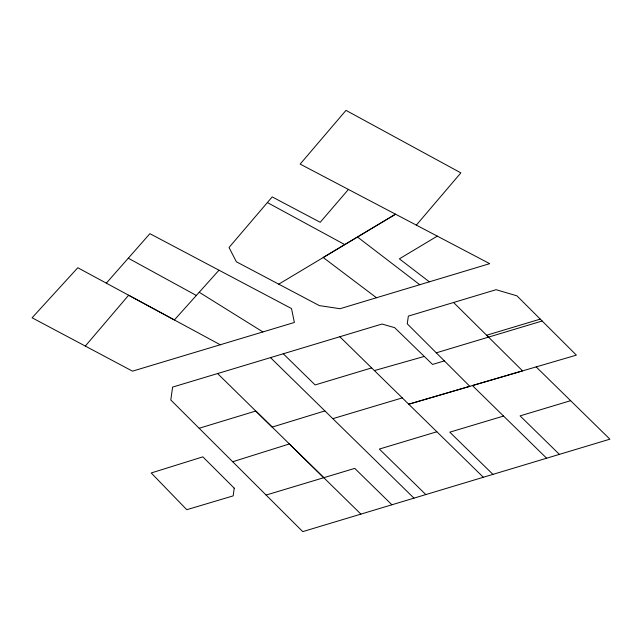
<?xml version="1.0" encoding="UTF-8"?>
<svg xmlns="http://www.w3.org/2000/svg" width="642" height="642" viewBox="0 0 642 642"><rect width="100%" height="100%" fill="white"/><g stroke="black" fill="none" stroke-linecap="round" stroke-linejoin="round"><path stroke-width="0.96" d="M85.298 346.078L128.633 295.232L220.262 344.762M348.429 189.454L320.206 222.292L272.2 196.909L229.025 247.499L236.4 261.8L319.331 305.6L340.019 308.714L489.702 263.661L300.159 164.095L345.998 110.376L460.86 172.875L416.337 225.117M106.331 283.154L149.891 233.672L291.508 308.545L294.365 322.469L132.493 371.156L32.1 317.79L77.802 267.738L174.375 319.965L218.994 270.202M278.732 284.165L395.552 214.195L323.207 257.506L376.485 297.752M437.282 236.136L399.372 258.846L429.346 281.822M232.701 461.742L289.382 443.951L360.9 514.114L609.9 439.176L536.158 366.895M324.9 410.912L272.168 427.099L217.59 373.556L172.602 387.094L170.804 399.99L302.751 531.624L360.9 514.114M266.093 495.062L354.753 468.379L391.925 504.789M199.14 428.27L255.789 411.024L323.504 477.423M217.59 373.556L381.99 324.033L394.629 327.653L432.548 364.439L444.376 360.892M453.589 302.494L408.344 316.113L407.277 323.833L469.832 386.332L408.729 404.211L522.564 370.875L453.589 302.494L496.089 289.694L516.914 295.818L576.38 355.13L472.408 385.561L546.631 458.236M371.654 367.914L315.11 384.943L283.282 353.774M540.291 319.106L486.628 335.236L488.538 337.13M436.287 352.827L542.169 321M436.873 431.761L379.35 449.063L425.823 494.573M503.561 416.048L449.809 432.17L492.936 474.382M570.626 400.688L520.084 415.88L559.423 454.392M332.813 418.664L402.269 397.896M374.398 370.586L424.306 356.43M267.361 202.559L344.786 244.602M128.28 258.204L196.332 295.464M199.221 292.27L262.899 331.938M357.474 237.01L419.756 284.711M339.819 336.745L483.346 477.271M270.491 357.618L413.978 498.144M234.226 488.161L233.166 495.881L186.766 509.7L151.223 472.969L202.84 456.847L234.226 488.161"/></g></svg>
